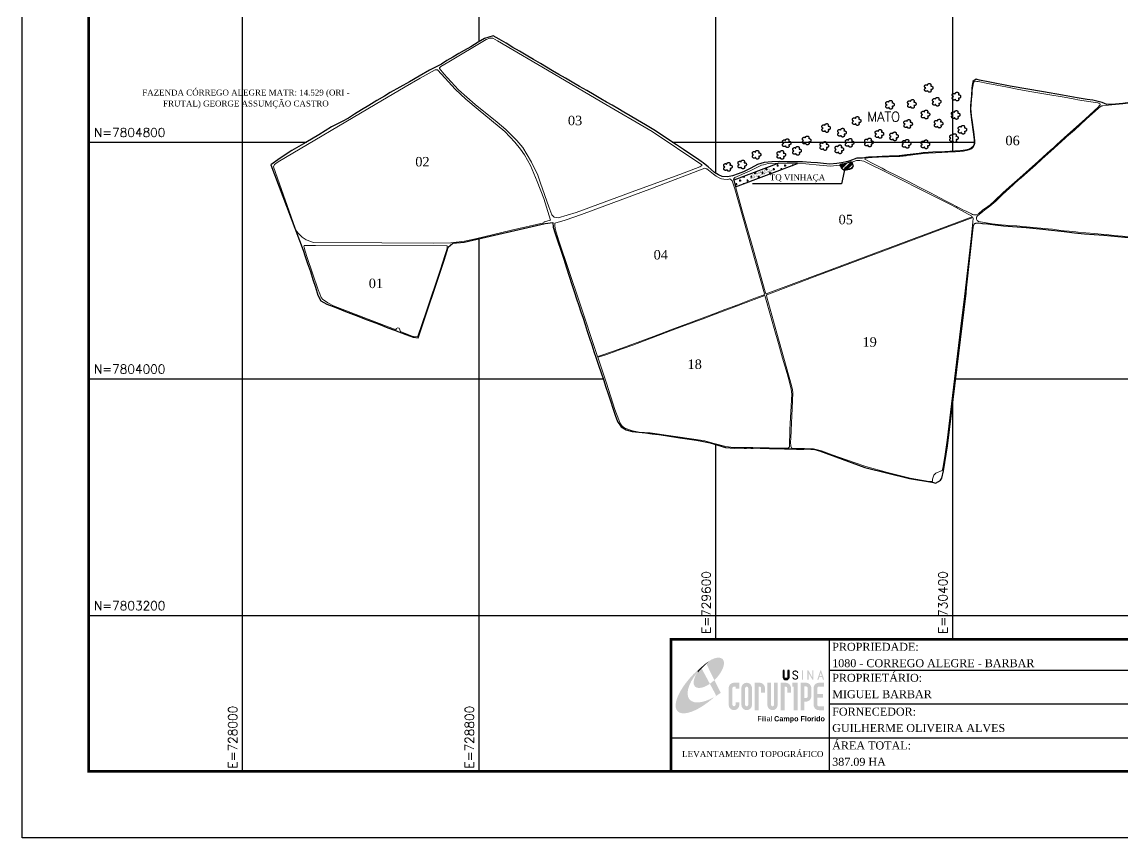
# Model space of a CAD drawing. Extents: x 727255 to 733938, y 7802448 to 7807173.
# Drawn here: x 727255 to 730976, y 7802448 to 7805206 of the extents above; entities that cross this region are included whole.
import ezdxf
from ezdxf.enums import TextEntityAlignment as Align

# ---------------------------------------------------------------- set-up
doc = ezdxf.new("R2010")
doc.units = 0
doc.linetypes.add('CONTINUO', pattern=[0])
for name, color, linetype in [('0114001080', 1, 'Continuous'), ('0114001080001', 5, 'Continuous'), ('0114001080002', 5, 'Continuous'), ('0114001080003', 5, 'Continuous'), ('0114001080004', 5, 'Continuous'), ('0114001080005', 5, 'Continuous'), ('0114001080006', 5, 'Continuous'), ('0114001080007', 5, 'Continuous'), ('0114001080018', 5, 'Continuous'), ('0114001080019', 5, 'Continuous'), ('FOLHA', 5, 'Continuous'), ('MARGEM', 5, 'Continuous'), ('MATO', 3, 'Continuous'), ('NUMERAÇÕES', 7, 'Continuous'), ('TANQUE_VINHAÇA', 8, 'Continuous'), ('TEXTO', 7, 'Continuous')]:
    doc.layers.add(name, color=color, linetype=linetype)
doc.layers.add('MALHA', color=251, linetype='Continuous', true_color=0x505050)
doc.layers.add('NUMERAÇÕES DOS TALHÕES', color=7, linetype='Continuous', true_color=0xffffff)
doc.styles.add('AGROCAD', font='romans.shx')
doc.styles.add('AREAS', font='times.ttf')
doc.styles.add('ARIAL', font='arial.ttf')
doc.styles.add('Simplex', font='simplex.shx')

# ---------------------------------------------------------------- blocks, each defined once
blk = doc.blocks.new('area_de_talhao')
at = {"layer": 'NUMERAÇÕES', "linetype": 'Continuous', "style": 'AREAS'}
blk.add_attdef('NRO', text='', height=20, dxfattribs=at).set_placement((0, 6.1), align=Align.CENTER)
blk = doc.blocks.new('A$C78F83FB3')
at = {"layer": 'MARGEM'}
h = blk.add_hatch(color=20, dxfattribs=at)
edge = h.paths.add_edge_path()
edge.add_ellipse((19.49, 23.77), major_axis=(-6.68, -6.67), ratio=0.469426, start_angle=292.7328, end_angle=601.2579)
edge.add_ellipse((22.83, 22.05), major_axis=(12.64, 11.29), ratio=0.457614, start_angle=79.9069, end_angle=107.9139)
edge = h.paths.add_edge_path()
edge.add_ellipse((18.28, 18.7), major_axis=(13.95, 13.59), ratio=0.386848, start_angle=63.9612, end_angle=264.5993)
edge.add_ellipse((22.83, 22.05), major_axis=(12.64, 11.29), ratio=0.457614, start_angle=107.9139, end_angle=245.1182, ccw=False)
edge.add_ellipse((19.49, 23.77), major_axis=(-6.68, -6.67), ratio=0.469426, start_angle=241.2579, end_angle=292.7328, ccw=False)
for color, points in [(20, [(15.46, 26.12), (14.17, 24.81), (14.06, 24.24), (14.39, 23.97), (14.67, 24.54), (19.47, 29.32), (18.48, 28.66), (17.31, 27.78)]), (7, [(58.42, 24.9), (57.9, 24.9), (57.9, 21.73, -0.414214), (57.15, 20.98), (56.84, 20.98, -0.414214), (56.09, 21.73), (56.09, 24.9), (55.57, 24.9), (55.57, 21.73, 0.414214), (56.84, 20.46), (57.15, 20.46, 0.414214), (58.42, 21.73)]), (7, [(61.7, 24.9), (61.23, 24.9, 0.396318), (60.04, 23.78), (60.04, 23.72, 0.151912), (60.39, 22.97), (60.46, 22.92), (62.18, 22), (62.85, 21.83, 0.12407), (62.51, 22.42), (60.75, 23.36, -0.13192), (60.56, 23.77, -0.385578), (61.23, 24.37), (61.7, 24.37, -0.414214), (62.37, 23.7), (62.89, 23.7, 0.414214)]), (7, [(62.37, 23.7), (62.89, 23.7, 0.414214), (61.7, 24.9), (61.23, 24.9, 0.396318), (60.04, 23.78), (60.04, 23.72, 0.151912), (60.39, 22.97), (60.46, 22.92), (62.18, 22), (62.18, 22, -0.131921), (62.37, 21.59, -0.385578), (61.7, 20.98), (61.23, 20.98, -0.414214), (60.56, 21.65), (60.04, 21.65, 0.414214), (61.23, 20.46), (61.7, 20.46, 0.402546), (62.89, 21.61, 0.165292), (62.51, 22.42), (60.75, 23.36, -0.13192), (60.56, 23.77, -0.385578), (61.23, 24.37), (61.7, 24.37, -0.414214)]), (7, [(30.97, 12.46), (29.13, 12.46), (29.13, 8.21, 1), (34.29, 8.21), (34.29, 9.41), (32.45, 9.41), (32.45, 8.21, -1), (30.97, 8.21)])]:
    blk.add_hatch(color=color, dxfattribs=at).paths.add_polyline_path(points)
h = blk.add_hatch(color=7, dxfattribs=at)
h.paths.add_polyline_path([(65.24, 24.9), (64.72, 24.9), (64.72, 20.46), (65.24, 20.46)])
h.paths.add_polyline_path([(67.38, 20.46), (67.9, 20.46), (67.9, 23.74), (69.74, 20.46), (70.23, 20.46), (70.23, 24.9), (69.71, 24.9), (69.71, 21.58), (67.85, 24.9), (67.38, 24.9)])
h.paths.add_polyline_path([(72.17, 20.46), (72.72, 20.46), (73.14, 21.73), (74.49, 21.73), (74.9, 20.46), (75.45, 20.46), (74, 24.9), (73.62, 24.9)])
h.paths.add_polyline_path([(73.81, 23.8), (74.32, 22.25), (73.31, 22.25)], flags=16)
h = blk.add_hatch(color=7, dxfattribs=at)
h.paths.add_polyline_path([(31.71, 18.93, 0.414214), (29.13, 16.35), (29.13, 12.46), (30.97, 12.46), (30.97, 16.35, -0.414214), (31.71, 17.09), (32.45, 17.09), (32.45, 16.02), (34.29, 16.02), (34.29, 18.93)])
h.paths.add_polyline_path([(44.15, 17.09, -0.414214), (44.89, 16.35), (44.89, 14.1), (46.72, 14.1), (46.72, 16.17, 0.433937), (44.15, 18.93), (41.77, 18.93), (41.77, 12.46), (43.61, 12.46), (43.61, 17.09)])
h.paths.add_polyline_path([(43.61, 12.46), (41.77, 12.46), (41.77, 5.62), (43.61, 5.62)])
h.paths.add_polyline_path([(47.92, 12.46), (49.75, 12.46), (49.75, 18.93), (47.92, 18.93)])
h.paths.add_polyline_path([(52.91, 18.93), (51.08, 18.93), (51.08, 12.46), (52.91, 12.46)])
h.paths.add_polyline_path([(51.08, 8.12, -1), (49.75, 8.12), (49.75, 12.46), (47.92, 12.46), (47.92, 8.12, 1), (52.91, 8.12), (52.91, 12.46), (51.08, 12.46)])
h.paths.add_polyline_path([(54.41, 12.46), (56.25, 12.46), (56.25, 17.09), (56.79, 17.09, -0.414214), (57.53, 16.35), (57.53, 14.1), (59.36, 14.1), (59.36, 16.17, 0.433937), (56.79, 18.93), (54.41, 18.93)])
h.paths.add_polyline_path([(56.25, 12.46), (54.41, 12.46), (54.41, 5.62), (56.25, 5.62)])
h.paths.add_polyline_path([(60.73, 12.46), (62.58, 12.46), (62.58, 18.93), (60.02, 18.93), (60.02, 17.08), (60.73, 17.08)])
h.paths.add_polyline_path([(62.58, 12.46), (60.73, 12.46), (60.73, 5.62), (62.58, 5.62)])
h.paths.add_polyline_path([(64.06, 12.46), (65.82, 12.46), (65.82, 17.17), (66.66, 17.17, -0.450417), (67.48, 16.25), (67.48, 12.46), (69.24, 12.46, 0.002307), (69.24, 12.48, 0.005282), (69.23, 12.54, -0.000938), (69.23, 12.53), (69.23, 16.17, 0.433937), (66.66, 18.93), (64.06, 18.93)])
h.paths.add_polyline_path([(64.06, 5.62), (65.82, 5.62), (65.82, 9.77), (66.66, 9.77, 0.426056), (69.24, 12.46), (67.48, 12.46), (67.48, 12.45, -0.450417), (66.66, 11.53), (65.82, 11.53), (65.82, 12.46), (64.06, 12.46)])
h.paths.add_polyline_path([(70.37, 12.46), (74.87, 12.46), (74.87, 13.44), (72.21, 13.44), (72.21, 16.35, -0.414214), (72.95, 17.09), (75.38, 17.09), (75.38, 18.93), (72.95, 18.93, 0.414214), (70.37, 16.35)])
h.paths.add_polyline_path([(72.21, 11.62), (74.87, 11.62), (74.87, 12.46), (70.37, 12.46), (70.37, 8.21, 0.414214), (72.95, 5.62), (75.38, 5.62), (75.38, 7.47), (72.95, 7.47, -0.414214), (72.21, 8.21)])
h = blk.add_hatch(color=7, dxfattribs=at)
h.paths.add_polyline_path([(35.29, 16.35), (35.29, 8.21, 1), (40.46, 8.21, 0.016978), (40.45, 8.38), (40.45, 16.17, 0.433937), (37.88, 18.93), (37.87, 18.93, 0.41391)])
h.paths.add_polyline_path([(38.62, 16.35), (38.62, 8.21, -1), (37.13, 8.21), (37.13, 16.35, -1)], flags=16)
at = {"layer": 'MARGEM', "color": 7}
blk.add_lwpolyline([(58.42, 24.9), (57.9, 24.9), (57.9, 21.73, -0.414214), (57.15, 20.98), (56.84, 20.98, -0.414214), (56.09, 21.73), (56.09, 24.9), (55.57, 24.9), (55.57, 21.73, 0.414214), (56.84, 20.46), (57.15, 20.46, 0.414214), (58.42, 21.73), (58.42, 24.9)], format="xyb", close=True, dxfattribs=at)
at = {"layer": 'MARGEM', "color": 252, "insert": (43.05, 2.72), "char_height": 2.5, "attachment_point": 1, "style": 'ARIAL'}
blk.add_mtext_dynamic_manual_height_columns('Filial {\\fArial|b1|i0|c0|p34;Campo Florido}', width=33.0271, gutter_width=2.46, heights=[2.95], dxfattribs=at)
blk = doc.blocks.new('d')
at = {"layer": 'MARGEM', "linetype": 'ByBlock', "xscale": 7.64501357423452, "yscale": 7.64501357423452, "zscale": 7.64501357423452}
blk.add_blockref('A$C78F83FB3', (729346.9, 7805661.4), dxfattribs=at)
blk = doc.blocks.new('mato')
at = {"layer": 'MATO', "color": 3, "linetype": 'CONTINUO'}
blk.add_lwpolyline([(734601.6, 7824194.7), (734600.8, 7824194.1), (734600, 7824193.3), (734599.1, 7824192.6), (734598, 7824192.3), (734596.9, 7824192.2), (734595.8, 7824192.2), (734594.9, 7824192.4), (734594.2, 7824192.7), (734593.5, 7824193.1), (734592.9, 7824193.6), (734592.3, 7824194.1), (734591.8, 7824194.7), (734591.5, 7824195.3), (734591.3, 7824195.9), (734591.2, 7824196.6), (734591, 7824197.5), (734591, 7824198.4), (734591, 7824199.3), (734591.2, 7824200), (734591.5, 7824200.5), (734591.9, 7824201), (734592.1, 7824201.5), (734592.4, 7824201.9), (734592.8, 7824202.3), (734594.2, 7824203.2), (734594.7, 7824203.6), (734594.5, 7824203.7), (734593.5, 7824204), (734593.1, 7824204.2), (734592.7, 7824204.5), (734592.3, 7824204.9), (734591.8, 7824205.6), (734591.3, 7824206.3), (734590.9, 7824207.1), (734590.7, 7824208), (734590.6, 7824208.8), (734590.7, 7824209.7), (734590.9, 7824210.7), (734591.3, 7824211.6), (734591.7, 7824212.4), (734592, 7824212.8), (734592.3, 7824213.1), (734592.7, 7824213.4), (734593.3, 7824213.8), (734593.9, 7824214.2), (734594.6, 7824214.5), (734595.3, 7824214.7), (734596, 7824214.8), (734596.6, 7824214.8), (734597.2, 7824214.8), (734597.8, 7824214.7), (734598.2, 7824214.6), (734598.7, 7824214.4), (734599.1, 7824214.3), (734599.5, 7824214), (734600, 7824213.4), (734600.5, 7824213), (734600.9, 7824212.8), (734601.1, 7824213.4), (734601.2, 7824214.2), (734601.3, 7824215.1), (734601.4, 7824215.5), (734601.5, 7824215.8), (734602, 7824216.5), (734602.3, 7824217), (734602.7, 7824217.4), (734603.2, 7824217.6), (734603.7, 7824217.8), (734604.3, 7824218), (734605.3, 7824218.4), (734605.8, 7824218.6), (734606.3, 7824218.7), (734606.9, 7824218.8), (734607.5, 7824218.8), (734608, 7824218.8), (734608.6, 7824218.7), (734609.1, 7824218.6), (734609.5, 7824218.4), (734610, 7824218.1), (734610.4, 7824217.9), (734610.7, 7824217.6), (734611, 7824217.2), (734611.3, 7824216.8), (734611.7, 7824216.3), (734611.9, 7824215.7), (734612.2, 7824215.1), (734612.4, 7824214.6), (734612.5, 7824214), (734612.5, 7824213.3), (734612.2, 7824212.1), (734611.9, 7824210.9), (734611.7, 7824210), (734612.4, 7824209.8), (734613.2, 7824209.9), (734614.1, 7824210), (734614.7, 7824209.9), (734615.4, 7824209.8), (734616, 7824209.5), (734616.6, 7824209.1), (734617.3, 7824208.6), (734617.8, 7824208.1), (734618.2, 7824207.9), (734618.6, 7824207.5), (734618.8, 7824207), (734619, 7824205.5), (734619.1, 7824203.9), (734619.1, 7824202.4), (734618.8, 7824201.5), (734618.4, 7824200.9), (734618, 7824200.3), (734617.5, 7824199.8), (734617, 7824199.3), (734616.5, 7824199), (734615.7, 7824198.7), (734614.9, 7824198.5), (734614.1, 7824198.3), (734613.3, 7824198.6), (734612.6, 7824198.7), (734612.1, 7824198.5), (734612.3, 7824197.3), (734613.2, 7824194.3), (734613.1, 7824193.5), (734613, 7824192.9), (734612.3, 7824191.8), (734611.9, 7824191.2), (734611.4, 7824190.7), (734611, 7824190.3), (734610.6, 7824189.9), (734610.1, 7824189.6), (734609.5, 7824189.4), (734608.8, 7824189.2), (734608.2, 7824189.2), (734607.5, 7824189.1), (734606.8, 7824189.2), (734605.7, 7824189.3), (734605.3, 7824189.5), (734604.8, 7824189.7), (734604.2, 7824190.1), (734603.7, 7824190.7), (734603.2, 7824191.3), (734602.7, 7824191.7), (734602.3, 7824192.2), (734602, 7824192.7), (734601.9, 7824194.3), (734601.7, 7824195)], dxfattribs=at)
blk = doc.blocks.new('coordi')
at = {"layer": 'MALHA', "linetype": 'Continuous', "style": 'AGROCAD'}
blk.add_attdef('COORDI', (6, 6), '', height=10, dxfattribs=at)

msp = doc.modelspace()

# ---------------------------------------------------------------- hatches: boundary and pattern name
at = {"layer": 'NUMERAÇÕES DOS TALHÕES'}
h = msp.add_hatch(dxfattribs=at)
h.set_pattern_fill('CROSS', color=1, scale=2)
h.paths.add_polyline_path([(729875.1, 7804727.5), (729872.5, 7804727.5), (729812.6, 7804728.6), (729660.1, 7804672.2), (729666.4, 7804648.9)])
at = {"layer": 'TANQUE_VINHAÇA', "linetype": 'Continuous'}
h = msp.add_hatch(dxfattribs=at)
h.set_pattern_fill('ANSI34', color=256, scale=20)
h.set_pattern_definition([(45, (-49.367, -40.307), (-10.606601718, 10.606601718), []), (45, (-45.832, -40.307), (-10.606601718, 10.606601718), []), (45, (-42.296, -40.307), (-10.606601718, 10.606601718), []), (45, (-38.76, -40.307), (-10.606601718, 10.606601718), [])])
h.paths.add_polyline_path([(730028.9, 7804727.3), (730021, 7804726.2), (730023.1, 7804718.6), (730024.7, 7804712.4), (730028.7, 7804707.8), (730034.3, 7804706), (730040.2, 7804707.3), (730046.5, 7804708), (730052.5, 7804709.9), (730058.2, 7804712.7), (730062.5, 7804716.6), (730062.6, 7804722.7), (730060.2, 7804729.2), (730057.7, 7804734.9), (730046.5, 7804731)])

# ---------------------------------------------------------------- linework, layer by layer
at = {"layer": '0114001080'}
msp.add_lwpolyline([(731000.2, 7804934.2), (730975.2, 7804931.3), (730949.9, 7804928.8), (730921.3, 7804927.3), (730904.9, 7804934), (730873.4, 7804942.5), (730854.9, 7804944.9), (730834.6, 7804947.9), (730821.1, 7804949.9), (730771.2, 7804959.2), (730706.7, 7804970.8), (730594.2, 7804989.9), (730525.5, 7805003.5), (730491.2, 7805010.2), (730482.8, 7805011.8), (730479.3, 7805013), (730468.5, 7805005.2), (730468.5, 7805003.2), (730468.1, 7805001.2), (730467.5, 7804998.5), (730465.9, 7804991.2), (730464.8, 7804982.2), (730463.3, 7804958.3), (730460.3, 7804923.3), (730460, 7804911.1), (730460.3, 7804905), (730463.9, 7804875.1), (730470.4, 7804826.7), (730472.9, 7804808.2), (730473.2, 7804793.8), (730469.3, 7804785.9), (730462.5, 7804779.6), (730453.4, 7804775.3), (730443.2, 7804773.2), (730426.4, 7804770.7), (730407.2, 7804769.3), (730373, 7804767.5), (730333.3, 7804765.8), (730300.6, 7804763.5), (730286.9, 7804762.1), (730246.7, 7804757), (730219.2, 7804753.9), (730187, 7804753), (730162, 7804751.9), (730143.8, 7804750.9), (730126.8, 7804749.9), (730115.5, 7804749.4), (730106.1, 7804748.5), (730101.8, 7804747.7), (730095.3, 7804746.4), (730075.8, 7804745.7), (730052.3, 7804737.3), (730045.5, 7804734.8), (730024, 7804730.7), (730008.3, 7804728.5), (729984.9, 7804725.8), (729963.5, 7804727.9), (729943, 7804730.6), (729920.3, 7804731.9), (729892.8, 7804733.6), (729865.9, 7804734), (729841.2, 7804733.9), (729815, 7804734.6), (729789.3, 7804733.9), (729763.1, 7804731.5), (729740.8, 7804724.1), (729717.8, 7804712.2), (729693.2, 7804700), (729675.1, 7804693.3), (729656.5, 7804686.7), (729639.2, 7804682.5), (729621.5, 7804684.3), (729608.2, 7804689.7), (729595.6, 7804697.6), (729583.7, 7804707.2), (729573.4, 7804716.6), (729569, 7804720.1), (729556.3, 7804730.5), (729550.1, 7804735.2), (729534.2, 7804746), (729515.7, 7804758.2), (729490.5, 7804774.9), (729466.2, 7804790.9), (729440.4, 7804807.9), (729416, 7804824.6), (729389.6, 7804842), (729361.7, 7804858.8), (729334.4, 7804874.6), (729310.4, 7804888.6), (729288.3, 7804901.8), (729268.1, 7804913.5), (729249.1, 7804925.6), (729230.5, 7804935.1), (729210.6, 7804946.6), (729188, 7804960), (729163.5, 7804974.4), (729138.6, 7804988.8), (729114.2, 7805003.1), (729091.4, 7805016.8), (729068.7, 7805028.6), (729047.8, 7805041.7), (729027.8, 7805053.5), (729007.5, 7805065.7), (728983.2, 7805079.7), (728959.1, 7805093.9), (728936.4, 7805107.3), (728914.2, 7805120.5), (728890.7, 7805134.3), (728867.5, 7805147.9), (728847.7, 7805159.1), (728818, 7805150.6), (728796.5, 7805137.9), (728772.1, 7805122.7), (728749.6, 7805110.2), (728731.6, 7805099.4), (728710.8, 7805087.7), (728690.5, 7805076), (728672.3, 7805064), (728631.9, 7805043.4), (728597.5, 7805023.1), (728564.4, 7805004.5), (728499.4, 7804968.4), (728479.9, 7804956), (728454.5, 7804941.2), (728427.6, 7804924.6), (728401.9, 7804909.1), (728378.7, 7804894.5), (728358.5, 7804880.7), (728337, 7804869.7), (728300.7, 7804851.8), (728258.2, 7804825), (728214.4, 7804798.5), (728166.5, 7804771.7), (728126.9, 7804746.5), (728095.4, 7804723.8), (728204.7, 7804435.3), (728211.9, 7804413.3), (728220.3, 7804389.5), (728229.4, 7804362.4), (728237.9, 7804335.4), (728246.6, 7804309.8), (728255, 7804283.1), (728265.2, 7804263.8), (728285, 7804253), (728315.4, 7804240.8), (728348.6, 7804228), (728384.3, 7804214.2), (728421.7, 7804199.7), (728458.1, 7804185.8), (728491.8, 7804173), (728513.3, 7804164.7), (728528.2, 7804159.1), (728551.9, 7804150.4), (728577.3, 7804140.7), (728593.7, 7804139.1), (728681.5, 7804401.3), (728694.9, 7804444.7), (728711.1, 7804458.3), (728749.1, 7804462.2), (729022.8, 7804525), (729048.5, 7804528.8), (729050.3, 7804513.1), (729056.9, 7804491.2), (729065.6, 7804464.5), (729075.4, 7804434.7), (729085.6, 7804404.4), (729094.9, 7804375.6), (729103.9, 7804347.2), (729112.9, 7804319.2), (729122.1, 7804291.8), (729128.9, 7804270.5), (729136.4, 7804248.2), (729143.4, 7804227.1), (729150.8, 7804204.8), (729157.6, 7804183.2), (729164.8, 7804161.2), (729172.4, 7804137.7), (729180.3, 7804115.2), (729187.6, 7804093), (729195.5, 7804069.9), (729203.6, 7804046.1), (729212, 7804020.8), (729219.6, 7803997.8), (729228, 7803972.1), (729235.7, 7803949.4), (729243.2, 7803926.2), (729251.5, 7803900.8), (729259.5, 7803877.2), (729267.9, 7803855.6), (729279.3, 7803837.5), (729296.6, 7803827.2), (729317.2, 7803822.4), (729339.1, 7803819.9), (729362.1, 7803817.1), (729384.4, 7803814.6), (729407, 7803811.7), (729429.4, 7803808.3), (729478.5, 7803800.9), (729486.5, 7803799.3), (729510.5, 7803795.6), (729534.5, 7803792.2), (729557.9, 7803788.4), (729580.9, 7803783.7), (729632.5, 7803768.3), (729662.2, 7803765.4), (729681.4, 7803766.6), (729689, 7803766.4), (729695.9, 7803766.2), (729703.3, 7803766.1), (729710.5, 7803766.3), (729718, 7803766.2), (729725.9, 7803766.1), (729733.6, 7803766.4), (729741.3, 7803766.4), (729749.1, 7803766.2), (729756.8, 7803765.9), (729764.8, 7803765.5), (729773, 7803765.6), (729781.2, 7803764.7), (729789.9, 7803764.4), (729798.6, 7803764.4), (729806.8, 7803764.5), (729815.1, 7803764.5), (729823.2, 7803764.1), (729831.7, 7803763.7), (729840.2, 7803763.5), (729848.5, 7803763.5), (729856.3, 7803763.2), (729864.3, 7803763.1), (729872.1, 7803762.5), (729880.3, 7803762.3), (729888.5, 7803762.7), (729897, 7803762.7), (729905, 7803763), (729913, 7803763), (729920.8, 7803762.7), (729928.6, 7803762.1), (729938.3, 7803759.7), (729945.4, 7803757.9), (729949.5, 7803757), (730103.2, 7803700.6), (730254.2, 7803662.9), (730330, 7803650.8), (730335.3, 7803649.1), (730342.5, 7803647.4), (730352.6, 7803652.7), (730359.2, 7803657.4), (730363.3, 7803663.8), (730369, 7803689.6), (730382.2, 7803774), (730446, 7804289.2), (730447.2, 7804307.4), (730469.6, 7804512.4), (730470, 7804517.5), (730470, 7804517.9), (730471, 7804520.7), (730472.5, 7804523.2), (730474.4, 7804525), (730478.7, 7804526.8), (730488.3, 7804527.5), (730500.9, 7804525.6), (730519, 7804523.7), (730544.1, 7804520.4), (730572, 7804517.7), (730648.2, 7804511.5), (730704.7, 7804506.4), (730734, 7804503.1), (730776.8, 7804497.6), (730812, 7804493.8), (730845.3, 7804490.3), (730910.5, 7804485.6), (731005.1, 7804476.4)], dxfattribs=at)
at = {"layer": '0114001080001', "lineweight": 20}
msp.add_lwpolyline([(728574, 7804143.8), (728533.5, 7804160), (728530, 7804170.9), (728524.5, 7804172.8), (728519.6, 7804170.3), (728519.5, 7804165.8), (728454.1, 7804190.4), (728307.4, 7804247), (728289, 7804257.3), (728280.7, 7804262.3), (728271.7, 7804268.6), (728266.5, 7804274.6), (728261, 7804287.9), (728256, 7804301.4), (728218.6, 7804409.9), (728212, 7804432.1), (728207.6, 7804448.8), (728208, 7804450.6), (728246.9, 7804450.7), (728691.8, 7804449.3), (728692, 7804444.1), (728690.7, 7804437.5), (728685.3, 7804420.6), (728668, 7804366.9), (728621.6, 7804229.9), (728592.6, 7804144.8), (728590.5, 7804143.4)], close=True, dxfattribs=at)
at = {"layer": '0114001080002', "linetype": 'Continuous', "lineweight": 20}
msp.add_lwpolyline([(729040.6, 7804536.5), (729019, 7804530.3), (729018, 7804527.3), (728909.4, 7804502.6), (728787.4, 7804473.1), (728750.5, 7804465.7), (728703.7, 7804459.5), (728645.6, 7804459.1), (728471, 7804459.3), (728239.4, 7804460.5), (728230.6, 7804463.8), (728215.8, 7804470.2), (728201.5, 7804479.1), (728189.1, 7804490.9), (728183.3, 7804498.4), (728177.9, 7804509.4), (728104.5, 7804717), (728108.1, 7804724.9), (728120.3, 7804733.2), (728448.2, 7804927.6), (728549.4, 7804987), (728600.7, 7805016.7), (728651.1, 7805044.8), (728658.6, 7805044.4), (728685.4, 7805016.1), (728718.4, 7804979.6), (728754.8, 7804945.5), (728796.7, 7804910.5), (728887, 7804835.9), (728920.2, 7804800.5), (728939.9, 7804776.6), (728952.7, 7804757), (728973, 7804720.9), (728996.2, 7804667.7), (729018.1, 7804609.4)], close=True, dxfattribs=at)
at = {"layer": '0114001080003', "linetype": 'Continuous', "lineweight": 20}
msp.add_lwpolyline([(729046, 7804554.5), (729035.6, 7804581.3), (729007.5, 7804661.2), (728997.9, 7804688.5), (728976.5, 7804732.4), (728947.6, 7804781.9), (728927.7, 7804805.4), (728917.1, 7804816.3), (728889.6, 7804842.6), (728860.9, 7804867.5), (728785.9, 7804928), (728729.8, 7804977.4), (728680.9, 7805031.1), (728665.9, 7805048.9), (728665.5, 7805051.1), (728670.8, 7805056.3), (728697.1, 7805072), (728824, 7805146.7), (728836.5, 7805151.4), (728846.6, 7805151.3), (728862.4, 7805142.5), (729050.1, 7805032.4), (729214.8, 7804935.5), (729384.1, 7804835.9), (729552.8, 7804723.1), (729551.9, 7804720.7), (729545.6, 7804716.3), (729478.1, 7804691.2), (729338.7, 7804639.9), (729128.2, 7804562.5), (729066.7, 7804543.9), (729053.7, 7804547.1), (729046.7, 7804553.7)], close=True, dxfattribs=at)
at = {"layer": '0114001080004', "lineweight": 20}
msp.add_lwpolyline([(729764, 7804286.9), (729663.5, 7804642.4), (729654.6, 7804669.8), (729652.8, 7804672.2), (729647.2, 7804675.8), (729639.7, 7804674), (729626.7, 7804674.5), (729618.8, 7804676.5), (729611.3, 7804679.8), (729600.8, 7804685.7), (729591.7, 7804692), (729569, 7804710), (729566.8, 7804710.5), (729562.5, 7804711.8), (729386.1, 7804644.8), (729145.4, 7804556), (729090.2, 7804536.8), (729055.5, 7804526.2), (729055.1, 7804520), (729056.8, 7804506.9), (729068.9, 7804466.5), (729137.6, 7804262.9), (729200.1, 7804076.1), (729207.7, 7804078.1), (729221, 7804082.3), (729243.6, 7804089.7), (729270.1, 7804099.3), (729303.1, 7804111.4), (729388.5, 7804143.6), (729447.1, 7804165.7), (729556.7, 7804206.8), (729592.4, 7804220.2), (729629.6, 7804234.1), (729673.5, 7804250.6), (729718.8, 7804267.8), (729755.8, 7804281.3), (729762.7, 7804284.1)], close=True, dxfattribs=at)
at = {"layer": '0114001080005', "lineweight": 20}
msp.add_lwpolyline([(730466.1, 7804547.8), (729770.2, 7804287.3), (729769.2, 7804287.6), (729768.5, 7804288.3), (729766.9, 7804293.9), (729726.7, 7804435.2), (729688.7, 7804567.8), (729659.3, 7804674.9), (729663.4, 7804681.1), (729713.5, 7804701.9), (729753.9, 7804721.9), (729760.2, 7804723.9), (729776.3, 7804727.9), (729790.4, 7804729), (729872.5, 7804727.5), (729904.3, 7804726.7), (729950.5, 7804722.9), (729987.6, 7804718.5), (730016.1, 7804722.1), (730020, 7804720), (730026.2, 7804710.9), (730032, 7804705.5), (730039.9, 7804705.3), (730052.7, 7804707.8), (730060.1, 7804711), (730064.6, 7804718.5), (730060.6, 7804733), (730075, 7804738.1), (730086.5, 7804738.5), (730099.3, 7804736.3), (730188.6, 7804692.2), (730327.5, 7804622.4), (730396.8, 7804586.8), (730464.5, 7804549.7)], close=True, dxfattribs=at)
at = {"layer": '0114001080006', "linetype": 'Continuous', "lineweight": 20, "elevation": 562.9}
msp.add_lwpolyline([(730478.2, 7805005.8), (730481.9, 7805005.6), (730486.1, 7805004.9), (730518.8, 7804998.7), (730548.7, 7804993.1), (730552.9, 7804992.1), (730561.6, 7804990.2), (730585.1, 7804985.5), (730623.5, 7804978.5), (730667.7, 7804970.8), (730721.1, 7804961.4), (730776.4, 7804952), (730813.2, 7804945.2), (730822.5, 7804943.6), (730836.1, 7804941.2), (730874.3, 7804935.5), (730890.4, 7804932.8), (730893, 7804932.2), (730895.2, 7804931.5), (730896.8, 7804930.6), (730898.1, 7804928.1), (730897.9, 7804926.6), (730897, 7804925), (730896, 7804923.6), (730891.5, 7804918.7), (730877.7, 7804905.9), (730848.9, 7804879), (730776.7, 7804814.4), (730752.5, 7804792.2), (730741.7, 7804782.2), (730729.4, 7804771.7), (730717.9, 7804761.3), (730705.7, 7804750.3), (730690.5, 7804736), (730658.7, 7804707.7), (730627.1, 7804679.4), (730591.3, 7804647.6), (730571.1, 7804629.5), (730541.9, 7804601.6), (730526.9, 7804588.4), (730518.5, 7804582.3), (730501.3, 7804569.7), (730488, 7804559.4), (730480.2, 7804554.7), (730476.7, 7804554.1), (730473.5, 7804554.2), (730470.3, 7804554.9), (730467.3, 7804556.1), (730464.1, 7804557.5), (730456.6, 7804561.2), (730448.1, 7804565.4), (730434.4, 7804571.7), (730424.1, 7804576.5), (730416, 7804580.5), (730413.1, 7804582.6), (730395.5, 7804591.9), (730373.4, 7804602.8), (730342.3, 7804619.6), (730325, 7804628.6), (730307.5, 7804637.5), (730284.9, 7804649.3), (730270.2, 7804657.3), (730251.1, 7804667.5), (730226, 7804679.6), (730201.6, 7804692), (730184.2, 7804700.1), (730173.2, 7804705.2), (730161.3, 7804711.8), (730141.5, 7804722.5), (730126, 7804730.6), (730112.8, 7804737.3), (730105.1, 7804741.4), (730103.2, 7804742.9), (730103.7, 7804744.2), (730105.4, 7804745.3), (730107.9, 7804745.8), (730113.9, 7804746.8), (730128.1, 7804748.1), (730149.2, 7804749.3), (730183, 7804750.9), (730210.8, 7804751.5), (730221.8, 7804751.9), (730227, 7804752.3), (730232.3, 7804752.8), (730237.6, 7804753.5), (730242.6, 7804754.1), (730257.6, 7804756.2), (730273.3, 7804758.2), (730293.7, 7804760.4), (730318.2, 7804762.8), (730342.4, 7804763.9), (730362.9, 7804764.7), (730383.3, 7804766), (730409.1, 7804767.5), (730424.2, 7804768.3), (730436.9, 7804769.9), (730450.9, 7804772.6), (730455.3, 7804773.9), (730463.4, 7804777.8), (730469.8, 7804783.4), (730474, 7804791.2), (730475.1, 7804796), (730475.4, 7804800.7), (730475.3, 7804805.3), (730474, 7804814.8), (730472.7, 7804824.9), (730471.5, 7804834.9), (730469.2, 7804849.6), (730467, 7804866.9), (730464, 7804888.5), (730462.3, 7804903.9), (730461.8, 7804913.2), (730462.1, 7804927), (730464.1, 7804945.5), (730465.8, 7804962.7), (730466.4, 7804975), (730466.9, 7804982.6), (730468.9, 7804993.9), (730470.9, 7805001.7), (730471.8, 7805003.2), (730473.1, 7805004.3), (730475.1, 7805005.4), (730478.2, 7805005.8)], close=True, dxfattribs=at)
at = {"layer": '0114001080007', "linetype": 'Continuous', "lineweight": 20, "elevation": 578.4}
msp.add_lwpolyline([(731000.4, 7804933), (730975.3, 7804930.1), (730950.1, 7804927.6), (730926.3, 7804925), (730907.3, 7804923.1), (730904.4, 7804922.5), (730898.3, 7804919.6), (730892.4, 7804915.3), (730851.1, 7804877.7), (730811.7, 7804841.1), (730784.4, 7804817.7), (730779.9, 7804813.8), (730767.4, 7804802), (730743.2, 7804779.7), (730701.2, 7804742.1), (730680.3, 7804722.8), (730662.4, 7804707), (730631.6, 7804679.8), (730627.3, 7804676.1), (730623, 7804672.3), (730605.9, 7804656.7), (730567.4, 7804622.3), (730546, 7804600.8), (730525.5, 7804583.6), (730521.3, 7804580.6), (730513, 7804574.8), (730501.8, 7804566.1), (730489.5, 7804555.6), (730484.4, 7804551), (730480.7, 7804547), (730480.7, 7804547), (730480, 7804544.7), (730480.4, 7804540.1), (730481.5, 7804537.6), (730482.9, 7804535.5), (730487.3, 7804532.4), (730493.5, 7804531.2), (730513, 7804527.3), (730533.8, 7804524.3), (730564.9, 7804520.7), (730593.3, 7804518.7), (730616.9, 7804517), (730636.7, 7804515.3), (730661.9, 7804513.1), (730697.7, 7804509.6), (730722.5, 7804507.4), (730737.9, 7804505.8), (730765.4, 7804501.9), (730777, 7804500.5), (730793.7, 7804498.7), (730816.3, 7804496.7), (730824.3, 7804496), (730849.5, 7804493.4), (730880.3, 7804491.1), (730901.6, 7804489.2), (730918.3, 7804487.6), (730945.9, 7804484.7), (730973.6, 7804481.8), (731002, 7804479)], dxfattribs=at)
at = {"layer": '0114001080018', "linetype": 'Continuous', "lineweight": 20, "flags": 128}
msp.add_lwpolyline([(729201.1, 7804072.9), (729230.2, 7803985.8), (729257.8, 7803896.8), (729271.6, 7803860.9), (729277.3, 7803847.4), (729282.7, 7803840.6), (729291.6, 7803833.8), (729298.8, 7803831.1), (729317.5, 7803824.6), (729340.7, 7803820.2), (729377.5, 7803817.4), (729533.2, 7803795.2), (729562.3, 7803790.8), (729594.5, 7803781.8), (729633.1, 7803770.9), (729659.4, 7803767.9), (729724.3, 7803767.7), (729779.9, 7803767.2), (729836.5, 7803765.8), (729845.5, 7803767.2), (729848.1, 7803770.1), (729849.7, 7803829.3), (729856.1, 7803948.6), (729854.6, 7803965), (729847.2, 7803993.6), (729840.4, 7804018), (729825, 7804070), (729810.9, 7804119.8), (729797.1, 7804169.9), (729765.5, 7804281.5), (729596.9, 7804218.7), (729562.5, 7804205.5), (729470.6, 7804171.3), (729381.3, 7804137.5), (729319.7, 7804114.4), (729286.1, 7804102.4), (729262.1, 7804093.3), (729231, 7804082.4), (729213.3, 7804076.6)], close=True, dxfattribs=at)
at = {"layer": '0114001080019', "linetype": 'Continuous', "lineweight": 20, "flags": 128}
msp.add_lwpolyline([(730468.3, 7804545), (730469.4, 7804543.6), (730468.1, 7804529.9), (730462.2, 7804473.9), (730438.8, 7804268.8), (730429.5, 7804197), (730392.2, 7803887.6), (730381.6, 7803792.7), (730375, 7803745.4), (730366.8, 7803698.6), (730364.8, 7803689.8), (730343.6, 7803681), (730336.4, 7803674.5), (730331.4, 7803660.8), (730332.3, 7803653.1), (730321.1, 7803653.5), (730255.9, 7803664.7), (730179.8, 7803683.5), (730106.2, 7803704), (730066.7, 7803717.3), (729993.3, 7803743.6), (729974.6, 7803750.3), (729956.3, 7803756.5), (729943.5, 7803760.3), (729929.6, 7803763), (729898.8, 7803764.4), (729868.8, 7803765.1), (729857.2, 7803766), (729854.8, 7803767.3), (729853, 7803772), (729852.3, 7803786), (729853, 7803799.5), (729853.7, 7803825), (729855.3, 7803850.6), (729857.7, 7803900), (729860, 7803952.4), (729858.8, 7803963.1), (729855.5, 7803977.6), (729837.4, 7804041.6), (729806, 7804154.1), (729771.8, 7804276.4), (729770.8, 7804282.5), (729772.4, 7804284.3), (729932.5, 7804344.5)], close=True, dxfattribs=at)
at = {"layer": 'FOLHA', "color": 5}
msp.add_lwpolyline([(733938.5, 7802447.9), (727255.1, 7802447.9), (727255.1, 7807173.1), (733938.5, 7807173.1)], close=True, dxfattribs=at)
at = {"layer": 'FOLHA', "color": 5, "const_width": 9}
for points in [[(727479.9, 7806958.7), (733724.1, 7806958.7), (733724.1, 7802672.7), (727479.9, 7802672.7)], [(729447.6, 7803119.7), (733724.1, 7803119.7), (733724.1, 7802672.7), (729447.6, 7802672.7)]]:
    msp.add_lwpolyline(points, close=True, dxfattribs=at)
at = {"layer": 'FOLHA', "color": 5}
for points in [[(729982.2, 7803119.6), (729982.2, 7802672.7)], [(729982.2, 7803014.8), (731437.2, 7803014.8)], [(731437.2, 7802900.5), (729982.2, 7802900.5)], [(729447.6, 7802786.1), (731437.2, 7802786.1)]]:
    msp.add_lwpolyline(points, dxfattribs=at)
at = {"layer": 'MALHA'}
for points in [[(729600, 7804694.9), (729600, 7806958.7)], [(730400, 7804769), (730400, 7806958.7)], [(728800, 7805139.9), (728800, 7806621.5)], [(728000, 7802672.7), (728000, 7806056.5)], [(727479.9, 7804800), (728216.9, 7804800)], [(729452.4, 7804800), (730473.1, 7804800)], [(728800, 7802672.7), (728800, 7804473.8)], [(727479.9, 7804000), (729218.9, 7804000)], [(730410.2, 7804000), (733724.1, 7804000)], [(730400, 7803119.7), (730400, 7803917.5)], [(729600, 7803119.7), (729600, 7803778)], [(727479.9, 7803200), (733724.1, 7803200)]]:
    msp.add_lwpolyline(points, dxfattribs=at)
at = {"layer": 'NUMERAÇÕES DOS TALHÕES', "color": 1}
msp.add_lwpolyline([(729875.1, 7804727.5), (729872.5, 7804727.5), (729812.6, 7804728.6), (729660.1, 7804672.2), (729666.4, 7804648.9)], close=True, dxfattribs=at)
at = {"layer": 'TANQUE_VINHAÇA', "linetype": 'Continuous', "elevation": 580.5}
msp.add_lwpolyline([(730060.2, 7804729.2), (730062.6, 7804722.7), (730062.5, 7804716.6), (730058.2, 7804712.7), (730052.5, 7804709.9), (730046.5, 7804708), (730040.2, 7804707.3), (730034.3, 7804706), (730028.7, 7804707.8), (730024.7, 7804712.4), (730023.1, 7804718.6), (730021, 7804726.2), (730028.9, 7804727.3), (730046.5, 7804731), (730057.7, 7804734.9)], close=True, dxfattribs=at)
at = {"layer": 'TEXTO', "linetype": 'Continuous'}
msp.add_lwpolyline([(730037, 7804716.9), (730024.6, 7804659.1), (729723.9, 7804659.1)], dxfattribs=at)

# ---------------------------------------------------------------- block references
at = {"xscale": 0.9104795155380035, "yscale": 0.9104795155380035, "zscale": 0.9104795155380035}
msp.add_blockref('d', (65384.9, 695946), dxfattribs=at)
at = {"layer": 'MALHA'}
ref = msp.add_blockref('coordi', (727479.9, 7804800), dxfattribs=dict(at, xscale=3, yscale=3, zscale=3))
ref.add_attrib('COORDI', 'N=7804800', (727497.9, 7804818), dxfattribs={"height": 30, "style": 'AGROCAD'})
ref = msp.add_blockref('coordi', (727479.9, 7804000), dxfattribs=dict(at, xscale=3, yscale=3, zscale=3))
ref.add_attrib('COORDI', 'N=7804000', (727497.9, 7804018), dxfattribs={"height": 30, "style": 'AGROCAD'})
ref = msp.add_blockref('coordi', (729600, 7803119.7), dxfattribs=dict(at, xscale=3, yscale=3, zscale=3, rotation=90))
ref.add_attrib('COORDI', 'E=729600', (729582, 7803137.7), dxfattribs={"height": 30, "rotation": 90, "style": 'AGROCAD'})
ref = msp.add_blockref('coordi', (730400, 7803119.7), dxfattribs=dict(at, xscale=3, yscale=3, zscale=3, rotation=90))
ref.add_attrib('COORDI', 'E=730400', (730382, 7803137.7), dxfattribs={"height": 30, "rotation": 90, "style": 'AGROCAD'})
ref = msp.add_blockref('coordi', (727479.9, 7803200), dxfattribs=dict(at, xscale=3, yscale=3, zscale=3))
ref.add_attrib('COORDI', 'N=7803200', (727497.9, 7803218), dxfattribs={"height": 30, "style": 'AGROCAD'})
ref = msp.add_blockref('coordi', (728000, 7802664.5), dxfattribs=dict(at, xscale=3, yscale=3, zscale=3, rotation=90))
ref.add_attrib('COORDI', 'E=728000', (727982, 7802682.5), dxfattribs={"height": 30, "rotation": 90, "style": 'AGROCAD'})
ref = msp.add_blockref('coordi', (728800, 7802664.5), dxfattribs=dict(at, xscale=3, yscale=3, zscale=3, rotation=90))
ref.add_attrib('COORDI', 'E=728800', (728782, 7802682.5), dxfattribs={"height": 30, "rotation": 90, "style": 'AGROCAD'})
at = {"layer": 'MATO', "linetype": 'Continuous'}
for p in [(-4285.9, -19220.3), (-4192.2, -19249.6), (-4416.6, -19277.3), (-4342.8, -19274.6), (-4258.7, -19267.2), (-4529.3, -19332.2), (-4296.7, -19310.2), (-4194.5, -19311.8), (-4632.6, -19356), (-4579, -19371.7), (-4355.4, -19342.3), (-4252.5, -19341.1), (-4171.9, -19361.8), (-4765.8, -19407.2), (-4698.3, -19397.9), (-4553.1, -19406.1), (-4488, -19404.8), (-4452.3, -19376), (-4402.9, -19384.2), (-4200.5, -19390), (-4730.9, -19433), (-4638.9, -19416.7), (-4588.2, -19428), (-4360.9, -19409.2), (-4297.1, -19411.1), (-4916.1, -19479.2), (-4867.6, -19446.3), (-4784.1, -19446.7), (-4964.5, -19487.3)]:
    msp.add_blockref('mato', p, dxfattribs=at)
at = {"layer": 'NUMERAÇÕES DOS TALHÕES'}
ref = msp.add_blockref('area_de_talhao', (729124, 7804847.6), dxfattribs=dict(at, xscale=1.6, yscale=1.6, zscale=1.6))
ref.add_attrib('NRO', '03', dxfattribs={"layer": 'NUMERAÇÕES', "height": 32, "style": 'AREAS'}).set_placement((729124, 7804857.4), align=Align.CENTER)
ref = msp.add_blockref('area_de_talhao', (730602.5, 7804780), dxfattribs=dict(at, xscale=1.6, yscale=1.6, zscale=1.6))
ref.add_attrib('NRO', '06', dxfattribs={"layer": 'NUMERAÇÕES', "height": 32, "style": 'AREAS'}).set_placement((730602.5, 7804789.7), align=Align.CENTER)
ref = msp.add_blockref('area_de_talhao', (728608.2, 7804708.5), dxfattribs=dict(at, xscale=1.6, yscale=1.6, zscale=1.6))
ref.add_attrib('NRO', '02', dxfattribs={"layer": 'NUMERAÇÕES', "height": 32, "style": 'AREAS'}).set_placement((728608.2, 7804718.2), align=Align.CENTER)
ref = msp.add_blockref('area_de_talhao', (730038.7, 7804512.9), dxfattribs=dict(at, xscale=1.6, yscale=1.6, zscale=1.6))
ref.add_attrib('NRO', '05', dxfattribs={"layer": 'NUMERAÇÕES', "height": 32, "style": 'AREAS'}).set_placement((730038.7, 7804522.6), align=Align.CENTER)
ref = msp.add_blockref('area_de_talhao', (729413.6, 7804393.9), dxfattribs=dict(at, xscale=1.6, yscale=1.6, zscale=1.6))
ref.add_attrib('NRO', '04', dxfattribs={"layer": 'NUMERAÇÕES', "height": 32, "style": 'AREAS'}).set_placement((729413.6, 7804403.6), align=Align.CENTER)
ref = msp.add_blockref('area_de_talhao', (728451, 7804297.1), dxfattribs=dict(at, xscale=1.6, yscale=1.6, zscale=1.6))
ref.add_attrib('NRO', '01', dxfattribs={"layer": 'NUMERAÇÕES', "height": 32, "style": 'AREAS'}).set_placement((728451, 7804306.8), align=Align.CENTER)
ref = msp.add_blockref('area_de_talhao', (730119.5, 7804099), dxfattribs=dict(at, xscale=1.6, yscale=1.6, zscale=1.6))
ref.add_attrib('NRO', '19', dxfattribs={"layer": 'NUMERAÇÕES', "height": 32, "style": 'AREAS'}).set_placement((730119.5, 7804108.8), align=Align.CENTER)
ref = msp.add_blockref('area_de_talhao', (729528.2, 7804023.7), dxfattribs=dict(at, xscale=1.6, yscale=1.6, zscale=1.6))
ref.add_attrib('NRO', '18', dxfattribs={"layer": 'NUMERAÇÕES', "height": 32, "style": 'AREAS'}).set_placement((729528.2, 7804033.4), align=Align.CENTER)

# ---------------------------------------------------------------- texts
at = {"layer": 'FOLHA', "color": 7, "attachment_point": 4, "style": 'AREAS'}
for s, insert, char_height in [('PROPRIEDADE:', (729992.9, 7803093.9), 27.008), ('1080 - CORREGO ALEGRE - BARBAR', (729992.9, 7803038.6), 27.008), ('PROPRIETÁRIO:', (729992.9, 7802989.1), 27.008), ('MIGUEL BARBAR', (729992.9, 7802933.8), 27.008), ('FORNECEDOR:', (729992.9, 7802874.7), 27.008), ('GUILHERME OLIVEIRA ALVES', (729992.9, 7802819.4), 27.008), ('ÁREA TOTAL:', (729992.9, 7802760.4), 27.008), ('LEVANTAMENTO TOPOGRÁFICO', (729485.5, 7802731.5), 20.374), ('387.09 HA', (729992.9, 7802705.1), 27.01)]:
    msp.add_mtext(s, dxfattribs=dict(at, insert=insert, char_height=char_height))
at = {"layer": 'TEXTO', "linetype": 'Continuous', "style": 'Simplex'}
msp.add_text('MATO', height=32.5, dxfattribs=at).set_placement((730111.1, 7804869.9))
at = {"layer": 'TEXTO', "linetype": 'Continuous', "style": 'AREAS'}
msp.add_text('TQ VINHAÇA', height=20, dxfattribs=at).set_placement((729875.5, 7804681.3, 580.5), align=Align.MIDDLE_CENTER)
at = {"layer": 'TEXTO', "insert": (728011.7, 7804977.8), "char_height": 20, "width": 774.568, "attachment_point": 2, "line_spacing_factor": 1.113872, "style": 'AREAS'}
msp.add_mtext('FAZENDA CÓRREGO ALEGRE MATR: 14.529 (ORI - FRUTAL) GEORGE ASSUMÇÃO CASTRO', dxfattribs=at)
at = {"layer": 'TEXTO', "insert": (729749.2, 7804700.9, 580.5), "char_height": 5, "width": 132.913, "attachment_point": 2, "rotation": 20.6548, "style": 'AREAS'}
msp.add_mtext('REFORMA 0.45 HA\\PÁREA NÃO PLANTADA', dxfattribs=at)

doc.saveas('drawing.dxf')
